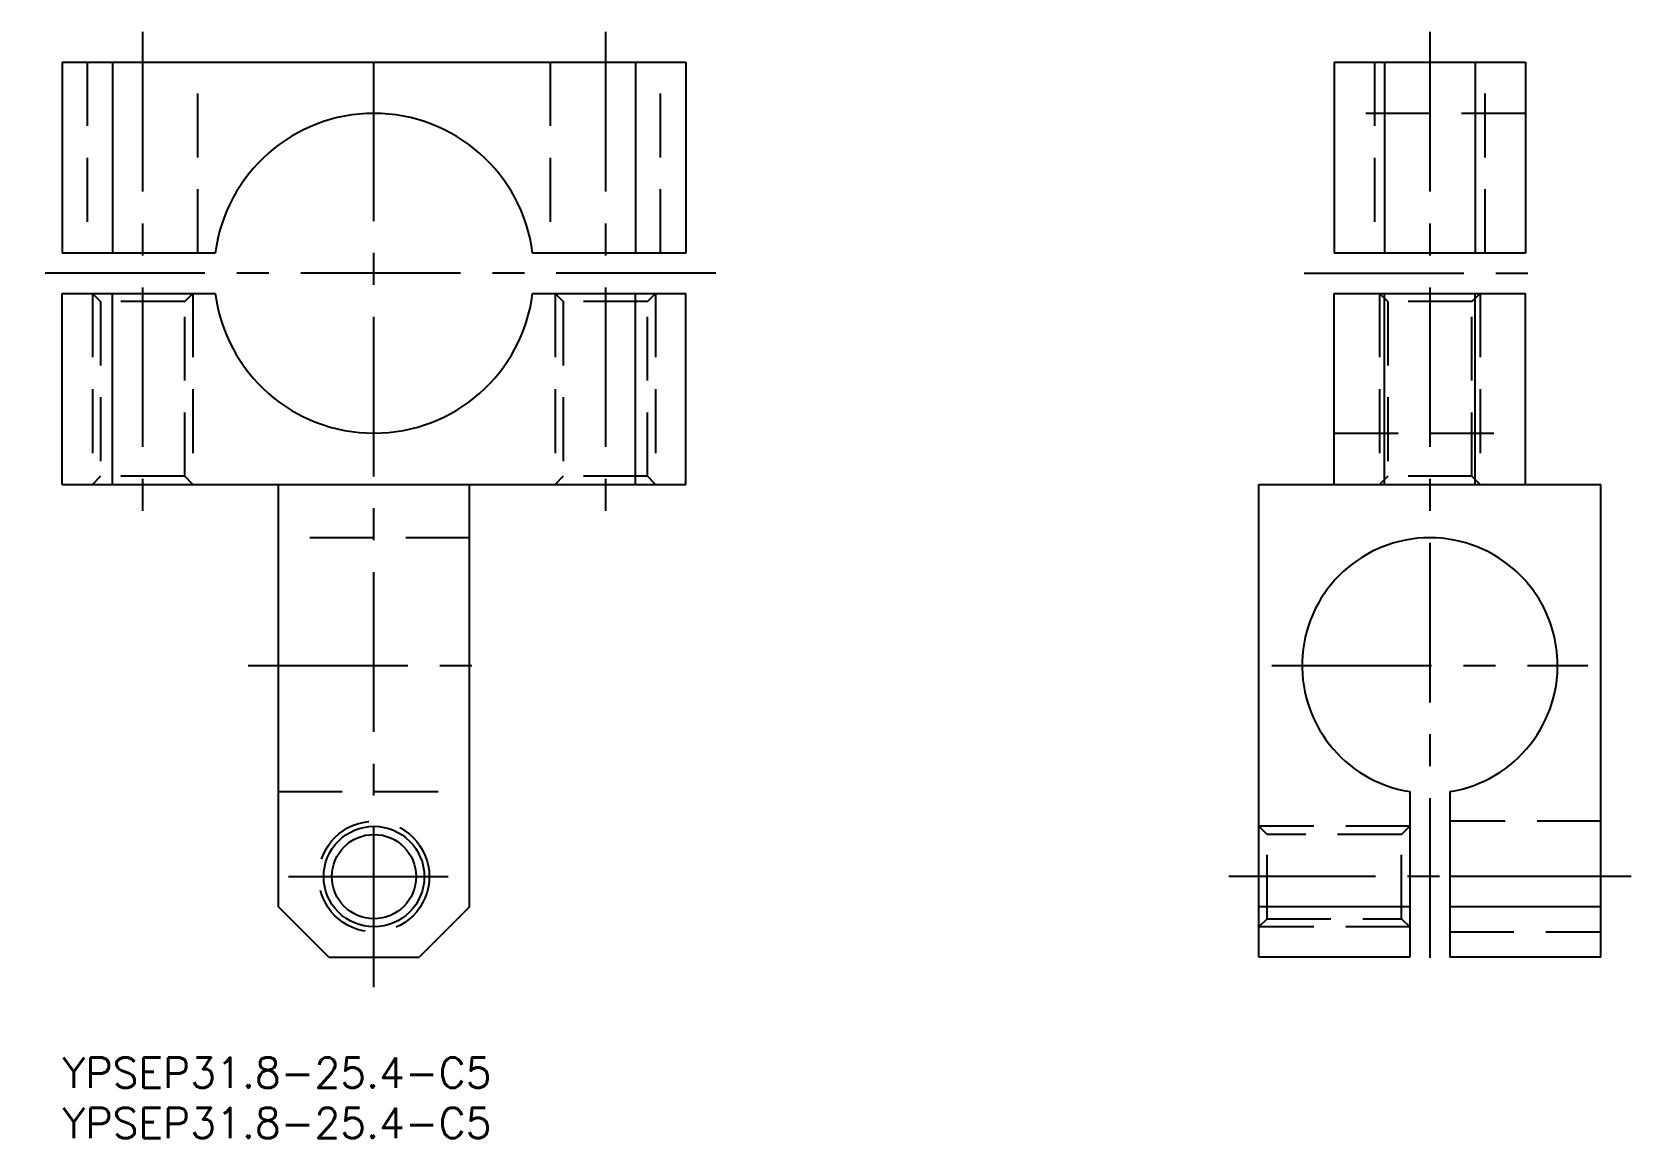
# Model space of a CAD drawing. Extents: x -3 to 156, y -8 to 102.
import ezdxf

# ---------------------------------------------------------------- set-up
doc = ezdxf.new("R2010")
doc.units = 0
doc.header["$LTSCALE"] = 0.5
doc.linetypes.add('CENTER', pattern=[50.8, 31.75, -6.35, 6.35, -6.35])
doc.linetypes.add('DASHED', pattern=[19.05, 12.7, -6.35])
for name, color, linetype in [('MSM_CENTER', 1, 'CENTER'), ('MSM_CONTINUOUS', 7, 'CONTINUOUS'), ('MSM_DASHED', 4, 'DASHED'), ('MSM_NARROW', 5, 'CONTINUOUS'), ('MSM_PART_NUMBER', 7, 'CONTINUOUS')]:
    doc.layers.add(name, color=color, linetype=linetype)
doc.styles.get("Standard").update_dxf_attribs({"font": 'txt.shx', "height": 3, "bigfont": 'bigfont.shx'})

# ---------------------------------------------------------------- blocks, each defined once
blk = doc.blocks.new('*U38')
at = {"layer": 'MSM_PART_NUMBER'}
blk.add_text('YPSEP31.8-25.4-C5', height=3, dxfattribs=at).set_placement((0, -3))
blk = doc.blocks.new('*U39')
at = {"layer": 'MSM_PART_NUMBER'}
blk.add_text('YPSEP31.8-25.4-C5', height=3, dxfattribs=at).set_placement((0, -8))

msp = doc.modelspace()

# ---------------------------------------------------------------- linework, layer by layer
at = {"layer": 'MSM_CENTER'}
for p, q in [((8, 102), (8, 54)), ((31, 7), (31, 102)), ((54, 102), (54, 54)), ((135.97, 102), (135.97, 7)), ((65, 78), (-3, 78)), ((123.47, 78), (148.47, 78)), ((18.5, 39), (43.5, 39)), ((120.27, 39), (151.67, 39)), ((22.5, 18), (39.5, 18)), ((155.97, 18), (115.97, 18)), ((153.82, 18), (135.12, 18))]:
    msp.add_line(p, q, dxfattribs=at)
at = {"layer": 'MSM_CONTINUOUS'}
for p, q in [((0, 99), (62, 99)), ((0, 99), (0, 80)), ((5, 99), (5, 80)), ((57, 99), (57, 80)), ((62, 99), (62, 80)), ((126.47, 99), (126.47, 80)), ((126.47, 99), (145.47, 99)), ((131.47, 99), (131.47, 80)), ((140.47, 99), (140.47, 80)), ((145.47, 99), (145.47, 80)), ((15.23, 80), (0, 80)), ((62, 80), (46.77, 80)), ((145.47, 80), (126.47, 80)), ((0, 76), (15.23, 76)), ((0, 57), (0, 76)), ((5, 57), (5, 76)), ((46.77, 76), (62, 76)), ((57, 57), (57, 76)), ((62, 57), (62, 76)), ((126.47, 57), (126.47, 76)), ((126.47, 76), (145.47, 76)), ((131.47, 57), (131.47, 76)), ((140.47, 57), (140.47, 76)), ((145.47, 57), (145.47, 76)), ((0, 57), (62, 57)), ((21.5, 15), (21.5, 57)), ((40.5, 15), (40.5, 57)), ((118.97, 10), (118.97, 57)), ((118.97, 57), (152.97, 57)), ((152.97, 10), (152.97, 57)), ((133.97, 26.46), (133.97, 10)), ((137.97, 26.46), (137.97, 10)), ((26.5, 10), (21.5, 15)), ((40.5, 15), (35.5, 10)), ((133.97, 15), (118.97, 15)), ((152.97, 15), (137.97, 15)), ((26.5, 10), (35.5, 10)), ((133.97, 10), (118.97, 10)), ((152.97, 10), (137.97, 10))]:
    msp.add_line(p, q, dxfattribs=at)
msp.add_circle((31, 18), 4.19, dxfattribs=at)
for centre, radius, start, end in [((31, 78), 15.9, 7.2262, 172.7738), ((31, 78), 15.9, 187.2262, 352.7738), ((135.97, 39), 12.7, 279.0607, 260.9393)]:
    msp.add_arc(centre, radius, start, end, dxfattribs=at)
at = {"layer": 'MSM_DASHED'}
for p, q in [((2.5, 99), (2.5, 80)), ((13.5, 80), (13.5, 99)), ((48.5, 99), (48.5, 80)), ((59.5, 80), (59.5, 99)), ((130.47, 99), (130.47, 80)), ((141.47, 80), (141.47, 99)), ((145.47, 93.9), (126.47, 93.9)), ((3, 76), (3.81, 75.19)), ((3, 76), (3, 57)), ((3.81, 75.19), (3.81, 57.81)), ((12.19, 75.19), (3.81, 75.19)), ((12.19, 75.19), (13, 76)), ((12.19, 57.81), (12.19, 75.19)), ((13, 76), (13, 57)), ((49, 76), (49.81, 75.19)), ((49, 76), (49, 57)), ((49.81, 75.19), (49.81, 57.81)), ((58.19, 75.19), (49.81, 75.19)), ((58.19, 75.19), (59, 76)), ((58.19, 57.81), (58.19, 75.19)), ((59, 76), (59, 57)), ((130.97, 76), (131.78, 75.19)), ((130.97, 76), (130.97, 57)), ((131.78, 75.19), (131.78, 57.81)), ((140.15, 75.19), (131.78, 75.19)), ((140.15, 75.19), (140.97, 76)), ((140.15, 57.81), (140.15, 75.19)), ((140.97, 76), (140.97, 57)), ((126.47, 62.1), (145.47, 62.1)), ((3.81, 57.81), (3, 57)), ((12.19, 57.81), (3.81, 57.81)), ((13, 57), (12.19, 57.81)), ((49.81, 57.81), (49, 57)), ((58.19, 57.81), (49.81, 57.81)), ((59, 57), (58.19, 57.81)), ((131.78, 57.81), (130.97, 57)), ((140.15, 57.81), (131.78, 57.81)), ((140.97, 57), (140.15, 57.81)), ((40.5, 51.7), (21.5, 51.7)), ((21.5, 26.46), (40.5, 26.46)), ((119.78, 22.19), (118.97, 23)), ((133.97, 23), (118.97, 23)), ((133.97, 23), (133.15, 22.19)), ((152.97, 23.5), (137.97, 23.5)), ((133.15, 22.19), (119.78, 22.19)), ((119.78, 13.81), (119.78, 22.19)), ((133.15, 13.81), (133.15, 22.19)), ((118.97, 13), (119.78, 13.81)), ((133.97, 13), (118.97, 13)), ((119.78, 13.81), (133.15, 13.81)), ((133.15, 13.81), (133.97, 13)), ((137.97, 12.5), (152.97, 12.5))]:
    msp.add_line(p, q, dxfattribs=at)
msp.add_circle((31, 18), 5.5, dxfattribs=at)
at = {"layer": 'MSM_NARROW'}
msp.add_circle((31, 18), 5, dxfattribs=at)

# ---------------------------------------------------------------- block references
at = {"layer": 'MSM_CONTINUOUS'}
for name in ['*U38', '*U39']:
    msp.add_blockref(name, (0, 0), dxfattribs=at)

doc.saveas('drawing.dxf')
